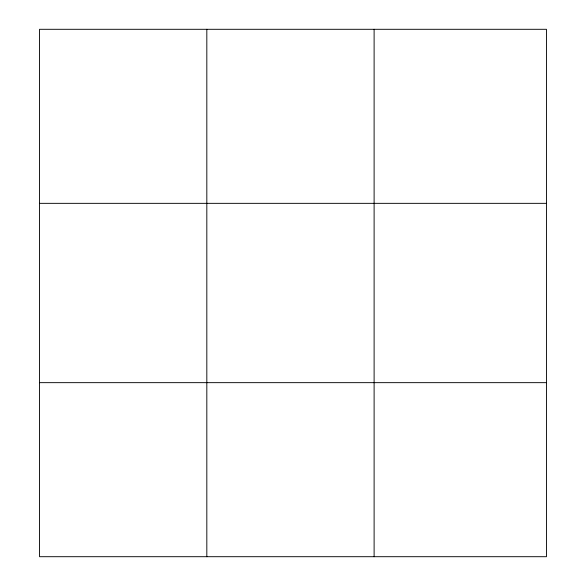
<?xml version="1.0" encoding="UTF-8"?>
<svg xmlns="http://www.w3.org/2000/svg" width="586" height="586" viewBox="0 0 586 586"><rect width="100%" height="100%" fill="white"/><g stroke="black" fill="none" stroke-linecap="round" stroke-linejoin="round"><path stroke-width="0.88" d="M206.821 29.3L206.821 556.7M374.11 29.3L374.11 556.7M546.46 203.342L546.46 29.3L39.54 29.3L39.54 556.7L546.46 556.7L546.46 203.342L39.54 203.342M39.54 382.658L546.46 382.658"/></g></svg>
